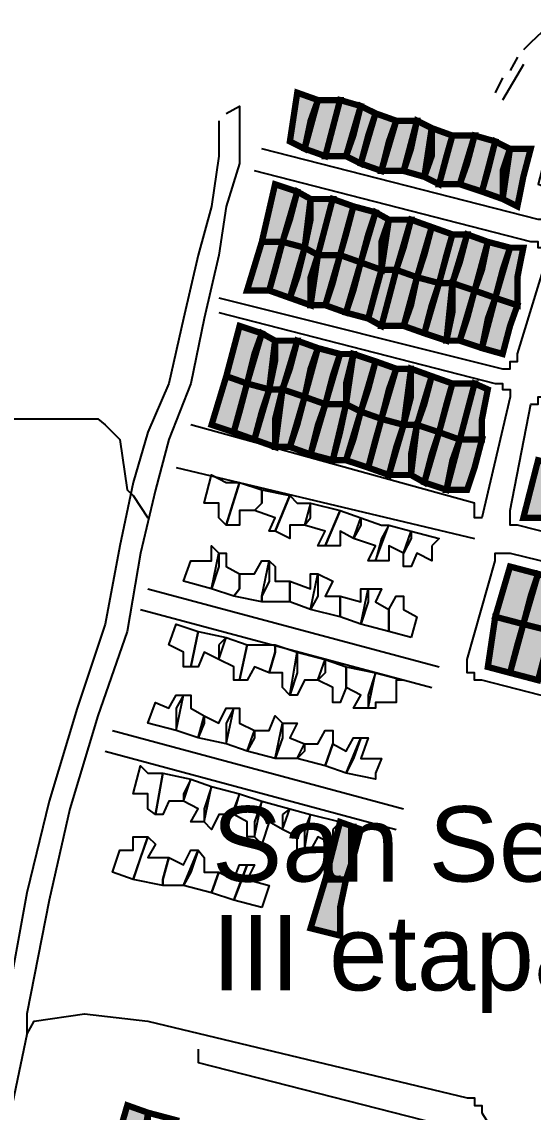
# Model space of a CAD drawing. Header units: millimetres. Extents: x -3588 to 75209, y -3737 to 38254.
# Drawn here: x 18833.8 to 18931.5, y 34328.9 to 34537.4 of the extents above; entities that cross this region are included whole.
import ezdxf

# ---------------------------------------------------------------- set-up
doc = ezdxf.new("R2010")
doc.units = ezdxf.units.MM
for name, color, linetype in [('H', 250, 'Continuous'), ('P', 253, 'Continuous'), ('T', 7, 'Continuous')]:
    doc.layers.add(name, color=color, linetype=linetype)

msp = doc.modelspace()

# ---------------------------------------------------------------- hatches: boundary and pattern name
at = {"layer": 'H', "linetype": 'Continuous'}
for points in [[(18890.65, 34522.453), (18887.818, 34512.85), (18885.001, 34514.259), (18886.409, 34523.861), (18890.65, 34522.453), (18890.65, 34522.453)], [(18894.587, 34522.453), (18891.771, 34511.73), (18887.818, 34512.85), (18890.65, 34522.453), (18894.587, 34522.453), (18894.587, 34522.453)], [(18898.54, 34521.044), (18896.012, 34511.73), (18891.771, 34511.73), (18894.587, 34522.453), (18898.54, 34521.044), (18898.54, 34521.044)], [(18901.373, 34519.62), (18898.54, 34510.306), (18896.012, 34511.73), (18898.54, 34521.044), (18901.373, 34519.62), (18901.373, 34519.62)], [(18905.326, 34518.5), (18902.781, 34508.897), (18898.54, 34510.306), (18901.373, 34519.62), (18905.326, 34518.5), (18905.326, 34518.5)], [(18909.551, 34518.5), (18906.734, 34508.897), (18902.781, 34508.897), (18905.326, 34518.5), (18909.551, 34518.5), (18909.551, 34518.5)], [(18912.095, 34517.091), (18910.975, 34507.489), (18906.734, 34508.897), (18909.551, 34518.5), (18912.095, 34517.091), (18912.095, 34517.091)], [(18916.336, 34515.667), (18913.504, 34506.081), (18910.975, 34507.489), (18912.095, 34517.091), (18916.336, 34515.667), (18916.336, 34515.667)], [(18920.289, 34515.667), (18917.745, 34506.081), (18913.504, 34506.081), (18916.336, 34515.667), (18920.289, 34515.667), (18920.289, 34515.667)], [(18924.514, 34514.259), (18921.698, 34504.945), (18917.745, 34506.081), (18920.289, 34515.667), (18924.514, 34514.259), (18924.514, 34514.259)], [(18927.059, 34512.85), (18925.651, 34503.536), (18921.698, 34504.945), (18924.514, 34514.259), (18927.059, 34512.85), (18927.059, 34512.85)], [(18931.3, 34512.85), (18928.467, 34502.128), (18925.651, 34503.536), (18927.059, 34512.85), (18931.3, 34512.85), (18931.3, 34512.85)], [(18886.409, 34504.945), (18883.865, 34495.342), (18879.64, 34495.342), (18882.457, 34506.081), (18886.409, 34504.945), (18886.409, 34504.945)], [(18889.226, 34503.536), (18887.818, 34493.934), (18883.865, 34495.342), (18886.409, 34504.945), (18889.226, 34503.536), (18889.226, 34503.536)], [(18893.179, 34503.536), (18890.65, 34492.526), (18887.818, 34493.934), (18889.226, 34503.536), (18893.179, 34503.536), (18893.179, 34503.536)], [(18897.42, 34502.128), (18894.587, 34492.526), (18890.65, 34492.526), (18893.179, 34503.536), (18897.42, 34502.128), (18897.42, 34502.128)], [(18901.373, 34500.72), (18898.54, 34491.405), (18894.587, 34492.526), (18897.42, 34502.128), (18901.373, 34500.72), (18901.373, 34500.72)], [(18904.19, 34499.295), (18902.781, 34489.981), (18898.54, 34491.405), (18901.373, 34500.72), (18904.19, 34499.295), (18904.19, 34499.295)], [(18908.142, 34499.295), (18905.326, 34489.981), (18902.781, 34489.981), (18904.19, 34499.295), (18908.142, 34499.295), (18908.142, 34499.295)], [(18912.095, 34498.175), (18909.551, 34488.573), (18905.326, 34489.981), (18908.142, 34499.295), (18912.095, 34498.175), (18912.095, 34498.175)], [(18916.336, 34496.767), (18913.504, 34487.164), (18909.551, 34488.573), (18912.095, 34498.175), (18916.336, 34496.767), (18916.336, 34496.767)], [(18918.865, 34496.767), (18916.336, 34487.164), (18913.504, 34487.164), (18916.336, 34496.767), (18918.865, 34496.767), (18918.865, 34496.767)], [(18923.106, 34495.342), (18920.289, 34485.756), (18916.336, 34487.164), (18918.865, 34496.767), (18923.106, 34495.342), (18923.106, 34495.342)], [(18883.865, 34495.342), (18881.048, 34485.756), (18877.095, 34485.756), (18879.64, 34495.342), (18883.865, 34495.342), (18883.865, 34495.342)], [(18887.818, 34493.934), (18885.001, 34484.62), (18881.048, 34485.756), (18883.865, 34495.342), (18887.818, 34493.934), (18887.818, 34493.934)], [(18890.65, 34492.526), (18889.226, 34483.212), (18885.001, 34484.62), (18887.818, 34493.934), (18890.65, 34492.526), (18890.65, 34492.526)], [(18927.059, 34493.934), (18924.514, 34484.62), (18920.289, 34485.756), (18923.106, 34495.342), (18927.059, 34493.934), (18927.059, 34493.934)], [(18929.876, 34493.934), (18928.467, 34483.212), (18924.514, 34484.62), (18927.059, 34493.934), (18929.876, 34493.934), (18929.876, 34493.934)], [(18894.587, 34492.526), (18891.771, 34483.212), (18889.226, 34483.212), (18890.65, 34492.526), (18894.587, 34492.526), (18894.587, 34492.526)], [(18898.54, 34491.405), (18896.012, 34481.803), (18891.771, 34483.212), (18894.587, 34492.526), (18898.54, 34491.405), (18898.54, 34491.405)], [(18902.781, 34489.981), (18899.965, 34480.395), (18896.012, 34481.803), (18898.54, 34491.405), (18902.781, 34489.981), (18902.781, 34489.981)], [(18905.326, 34489.981), (18902.781, 34478.971), (18899.965, 34480.395), (18902.781, 34489.981), (18905.326, 34489.981), (18905.326, 34489.981)], [(18909.551, 34488.573), (18906.734, 34478.971), (18902.781, 34478.971), (18905.326, 34489.981), (18909.551, 34488.573), (18909.551, 34488.573)], [(18913.504, 34487.164), (18910.975, 34477.85), (18906.734, 34478.971), (18909.551, 34488.573), (18913.504, 34487.164), (18913.504, 34487.164)], [(18916.336, 34487.164), (18914.912, 34476.442), (18910.975, 34477.85), (18913.504, 34487.164), (18916.336, 34487.164), (18916.336, 34487.164)], [(18920.289, 34485.756), (18917.745, 34476.442), (18914.912, 34476.442), (18916.336, 34487.164), (18920.289, 34485.756), (18920.289, 34485.756)], [(18924.514, 34484.62), (18921.698, 34475.018), (18917.745, 34476.442), (18920.289, 34485.756), (18924.514, 34484.62), (18924.514, 34484.62)], [(18928.467, 34483.212), (18925.651, 34473.609), (18921.698, 34475.018), (18924.514, 34484.62), (18928.467, 34483.212), (18928.467, 34483.212)], [(18879.64, 34477.85), (18877.095, 34468.248), (18872.854, 34469.656), (18875.687, 34478.971), (18879.64, 34477.85), (18879.64, 34477.85)], [(18882.457, 34476.442), (18881.048, 34466.84), (18877.095, 34468.248), (18879.64, 34477.85), (18882.457, 34476.442), (18882.457, 34476.442)], [(18886.409, 34476.442), (18883.865, 34466.84), (18881.048, 34466.84), (18882.457, 34476.442), (18886.409, 34476.442), (18886.409, 34476.442)], [(18890.65, 34475.018), (18887.818, 34465.431), (18883.865, 34466.84), (18886.409, 34476.442), (18890.65, 34475.018), (18890.65, 34475.018)], [(18894.587, 34473.609), (18891.771, 34464.295), (18887.818, 34465.431), (18890.65, 34475.018), (18894.587, 34473.609), (18894.587, 34473.609)], [(18897.42, 34473.609), (18896.012, 34464.295), (18891.771, 34464.295), (18894.587, 34473.609), (18897.42, 34473.609), (18897.42, 34473.609)], [(18901.373, 34472.201), (18898.54, 34462.887), (18896.012, 34464.295), (18897.42, 34473.609), (18901.373, 34472.201), (18901.373, 34472.201)], [(18905.326, 34471.081), (18902.781, 34461.478), (18898.54, 34462.887), (18901.373, 34472.201), (18905.326, 34471.081), (18905.326, 34471.081)], [(18908.142, 34471.081), (18906.734, 34460.07), (18902.781, 34461.478), (18905.326, 34471.081), (18908.142, 34471.081), (18908.142, 34471.081)], [(18912.095, 34469.656), (18909.551, 34460.07), (18906.734, 34460.07), (18908.142, 34471.081), (18912.095, 34469.656), (18912.095, 34469.656)], [(18877.095, 34468.248), (18874.263, 34458.646), (18870.326, 34460.07), (18872.854, 34469.656), (18877.095, 34468.248), (18877.095, 34468.248)], [(18916.336, 34468.248), (18913.504, 34458.646), (18909.551, 34460.07), (18912.095, 34469.656), (18916.336, 34468.248), (18916.336, 34468.248)], [(18881.048, 34466.84), (18878.216, 34457.526), (18874.263, 34458.646), (18877.095, 34468.248), (18881.048, 34466.84), (18881.048, 34466.84)], [(18883.865, 34466.84), (18882.457, 34456.117), (18878.216, 34457.526), (18881.048, 34466.84), (18883.865, 34466.84), (18883.865, 34466.84)], [(18887.818, 34465.431), (18885.001, 34456.117), (18882.457, 34456.117), (18883.865, 34466.84), (18887.818, 34465.431), (18887.818, 34465.431)], [(18920.289, 34468.248), (18917.745, 34457.526), (18913.504, 34458.646), (18916.336, 34468.248), (18920.289, 34468.248), (18920.289, 34468.248)], [(18923.106, 34466.84), (18921.698, 34457.526), (18917.745, 34457.526), (18920.289, 34468.248), (18923.106, 34466.84), (18923.106, 34466.84)], [(18891.771, 34464.295), (18889.226, 34454.693), (18885.001, 34456.117), (18887.818, 34465.431), (18891.771, 34464.295), (18891.771, 34464.295)], [(18896.012, 34464.295), (18893.179, 34453.285), (18889.226, 34454.693), (18891.771, 34464.295), (18896.012, 34464.295), (18896.012, 34464.295)], [(18898.54, 34462.887), (18896.012, 34453.285), (18893.179, 34453.285), (18896.012, 34464.295), (18898.54, 34462.887), (18898.54, 34462.887)], [(18902.781, 34461.478), (18899.965, 34451.876), (18896.012, 34453.285), (18898.54, 34462.887), (18902.781, 34461.478), (18902.781, 34461.478)], [(18906.734, 34460.07), (18904.19, 34450.756), (18899.965, 34451.876), (18902.781, 34461.478), (18906.734, 34460.07), (18906.734, 34460.07)], [(18909.551, 34460.07), (18908.142, 34450.756), (18904.19, 34450.756), (18906.734, 34460.07), (18909.551, 34460.07), (18909.551, 34460.07)], [(18913.504, 34458.646), (18910.975, 34449.332), (18908.142, 34450.756), (18909.551, 34460.07), (18913.504, 34458.646), (18913.504, 34458.646)], [(18917.745, 34457.526), (18914.912, 34447.923), (18910.975, 34449.332), (18913.504, 34458.646), (18917.745, 34457.526), (18917.745, 34457.526)], [(18921.698, 34457.526), (18918.865, 34447.923), (18914.912, 34447.923), (18917.745, 34457.526), (18921.698, 34457.526), (18921.698, 34457.526)], [(18938.069, 34451.876), (18935.237, 34442.562), (18929.876, 34442.562), (18932.42, 34453.285), (18938.069, 34451.876), (18938.069, 34451.876)], [(18932.42, 34431.552), (18929.876, 34422.237), (18924.514, 34423.646), (18927.059, 34432.96), (18932.42, 34431.552), (18932.42, 34431.552)], [(18936.661, 34430.431), (18935.237, 34420.829), (18929.876, 34422.237), (18932.42, 34431.552), (18936.661, 34430.431), (18936.661, 34430.431)], [(18929.876, 34422.237), (18927.059, 34412.635), (18923.106, 34414.043), (18924.514, 34423.646), (18929.876, 34422.237), (18929.876, 34422.237)], [(18935.237, 34420.829), (18932.42, 34411.227), (18927.059, 34412.635), (18929.876, 34422.237), (18935.237, 34420.829), (18935.237, 34420.829)], [(18898.54, 34382.996), (18896.012, 34373.394), (18891.771, 34373.394), (18894.587, 34384.133), (18898.54, 34382.996), (18898.54, 34382.996)], [(18896.012, 34373.394), (18894.587, 34362.672), (18889.226, 34363.808), (18891.771, 34373.394), (18896.012, 34373.394), (18896.012, 34373.394)], [(18857.891, 34328.808), (18856.771, 34319.205), (18851.121, 34320.614), (18853.938, 34329.928), (18857.891, 34328.808), (18857.891, 34328.808)]]:
    msp.add_hatch(color=256, dxfattribs=at).paths.add_polyline_path(points)

# ---------------------------------------------------------------- linework, layer by layer
at = {"layer": 'P'}
for points in [[(18935.237, 34537.416), (18931.012, 34533.463), (18929.603, 34532.055)], [(18929.603, 34529.222), (18925.651, 34522.453)], [(18928.467, 34530.631), (18927.059, 34528.102)], [(18925.651, 34526.678), (18924.242, 34523.861)], [(18872.854, 34519.908), (18875.399, 34521.316), (18875.399, 34517.091), (18875.399, 34510.306), (18872.854, 34502.128), (18871.446, 34492.814), (18868.629, 34480.667), (18866.085, 34468.248), (18861.844, 34457.526), (18859.315, 34447.923), (18856.482, 34435.793), (18853.938, 34420.829), (18848.305, 34404.729), (18842.943, 34386.949), (18838.99, 34369.457), (18834.749, 34347.708), (18834.749, 34343.755)], [(18871.446, 34518.5), (18871.446, 34517.091), (18871.446, 34511.73), (18870.038, 34502.128), (18867.493, 34492.814), (18864.676, 34480.667), (18861.844, 34468.248), (18857.891, 34458.934), (18855.074, 34449.332), (18852.53, 34437.201), (18849.713, 34422.237), (18844.352, 34406.154), (18838.99, 34388.358), (18834.749, 34370.865), (18830.797, 34349.132), (18826.844, 34325.975), (18822.619, 34309.891), (18822.619, 34308.483)], [(18933.828, 34511.73), (18932.42, 34506.353), (18936.373, 34504.945), (18936.373, 34502.128), (18936.373, 34500.992), (18935.237, 34500.992), (18935.237, 34499.583), (18933.828, 34499.583), (18932.42, 34499.583), (18879.64, 34513.138)], [(18871.446, 34484.62), (18925.651, 34471.081), (18927.059, 34471.081), (18927.059, 34472.489), (18928.467, 34472.489), (18928.467, 34473.897), (18933.828, 34491.405), (18933.828, 34492.814), (18933.828, 34494.222), (18932.42, 34494.222), (18932.42, 34495.342), (18931.012, 34495.342), (18878.216, 34508.897)], [(18871.446, 34481.803), (18924.242, 34468.248), (18925.651, 34468.248), (18925.651, 34467.128), (18927.059, 34467.128), (18927.059, 34465.703), (18921.698, 34442.562), (18920.289, 34442.562), (18920.289, 34443.97), (18920.289, 34445.379), (18866.085, 34460.342)], [(19040.813, 34412.923), (19039.405, 34412.923), (18928.467, 34441.154), (18927.059, 34441.154), (18927.059, 34442.562), (18927.059, 34443.97), (18931.012, 34464.295), (18932.42, 34464.295), (18932.42, 34465.703), (18933.828, 34465.703), (18935.237, 34465.703), (19046.19, 34438.609), (19046.19, 34437.201), (19047.599, 34437.201), (19049.007, 34435.793), (19049.007, 34434.368), (19043.646, 34415.468), (19043.646, 34414.043), (19042.238, 34414.043), (19042.238, 34412.923), (19040.813, 34412.923)], [(18805.111, 34464.295), (18817.241, 34462.887), (18827.98, 34461.478), (18848.305, 34461.478), (18849.713, 34460.342), (18852.53, 34457.526), (18853.938, 34447.923), (18855.074, 34446.803), (18857.891, 34442.562)], [(18863.268, 34452.164), (18920.289, 34438.609)], [(18872.854, 34449.332), (18875.399, 34449.332), (18872.854, 34441.154), (18871.446, 34442.562), (18871.446, 34445.379), (18868.629, 34445.379), (18870.038, 34450.756), (18872.854, 34449.332)], [(18879.64, 34445.379), (18878.216, 34443.97), (18875.399, 34443.97), (18875.399, 34441.154), (18872.854, 34441.154), (18875.399, 34449.332), (18879.64, 34447.923), (18879.64, 34445.379)], [(18879.64, 34445.379), (18879.64, 34447.923), (18885.001, 34446.803), (18882.168, 34440.017), (18881.048, 34440.017), (18882.168, 34442.562), (18878.216, 34443.97), (18879.64, 34445.379)], [(18886.409, 34445.379), (18888.954, 34445.379), (18887.818, 34441.154), (18885.001, 34441.154), (18885.001, 34438.609), (18882.168, 34440.017), (18885.001, 34446.803), (18886.409, 34445.379)], [(18888.954, 34442.562), (18888.954, 34445.379), (18894.587, 34443.97), (18891.771, 34437.201), (18890.362, 34437.201), (18891.771, 34440.017), (18887.818, 34441.154), (18888.954, 34442.562)], [(18898.54, 34441.154), (18897.132, 34438.609), (18894.587, 34440.017), (18894.587, 34437.201), (18891.771, 34437.201), (18894.587, 34443.97), (18898.54, 34442.562), (18898.54, 34441.154)], [(18902.493, 34438.609), (18901.373, 34434.368), (18899.965, 34434.368), (18901.373, 34437.201), (18897.132, 34438.609), (18898.54, 34442.562), (18902.493, 34441.154), (18903.917, 34441.154), (18902.493, 34438.609)], [(18908.142, 34438.609), (18906.734, 34435.793), (18903.917, 34437.201), (18903.917, 34434.368), (18901.373, 34434.368), (18903.917, 34441.154), (18908.142, 34440.017), (18908.142, 34438.609)], [(18912.095, 34437.201), (18912.095, 34434.368), (18909.279, 34435.793), (18908.142, 34433.248), (18906.734, 34433.248), (18906.734, 34435.793), (18908.142, 34440.017), (18913.504, 34438.609), (18912.095, 34437.201)], [(18871.446, 34433.248), (18870.038, 34429.007), (18864.676, 34430.431), (18866.085, 34434.368), (18870.038, 34434.368), (18870.038, 34437.201), (18871.446, 34435.793), (18871.446, 34433.248)], [(18874.263, 34427.599), (18870.038, 34429.007), (18871.446, 34435.793), (18872.854, 34435.793), (18872.854, 34433.248), (18875.399, 34431.84), (18875.399, 34429.007), (18874.263, 34427.599)], [(18982.672, 34422.237), (19037.997, 34407.274), (19039.405, 34407.274), (19040.813, 34407.274), (19040.813, 34406.154), (19040.813, 34404.729), (19036.86, 34385.829), (19035.452, 34385.829), (19035.452, 34384.405), (19034.044, 34384.405), (19034.044, 34382.996), (19032.635, 34382.996), (18921.698, 34411.515), (18920.289, 34411.515), (18920.289, 34412.923), (18918.865, 34412.923), (18918.865, 34414.043), (18918.865, 34415.468), (18924.242, 34434.368), (18924.242, 34435.793), (18925.651, 34435.793), (18927.059, 34435.793), (18982.672, 34422.237)], [(18881.048, 34430.431), (18879.64, 34427.599), (18879.64, 34426.478), (18874.263, 34427.599), (18875.399, 34429.007), (18875.399, 34431.84), (18878.216, 34431.84), (18879.64, 34434.368), (18881.048, 34434.368), (18881.048, 34430.431)], [(18885.001, 34426.478), (18879.64, 34426.478), (18879.64, 34427.599), (18881.048, 34434.368), (18882.168, 34433.248), (18882.168, 34430.431), (18885.001, 34430.431), (18885.001, 34426.478)], [(18890.362, 34427.599), (18888.954, 34425.054), (18885.001, 34426.478), (18885.001, 34430.431), (18888.954, 34429.007), (18888.954, 34431.84), (18890.362, 34431.84), (18890.362, 34427.599)], [(18894.587, 34423.646), (18888.954, 34425.054), (18890.362, 34431.84), (18893.179, 34430.431), (18891.771, 34427.599), (18894.587, 34427.599), (18894.587, 34423.646)], [(18857.891, 34429.007), (18913.504, 34414.043)], [(18899.965, 34426.478), (18898.54, 34422.237), (18894.587, 34423.646), (18894.587, 34427.599), (18898.54, 34426.478), (18898.54, 34429.007), (18899.965, 34429.007), (18899.965, 34426.478)], [(18903.917, 34420.829), (18898.54, 34422.237), (18899.965, 34429.007), (18902.493, 34429.007), (18901.373, 34426.478), (18903.917, 34425.054), (18903.917, 34420.829)], [(18908.142, 34419.693), (18903.917, 34420.829), (18903.917, 34425.054), (18905.326, 34427.599), (18906.734, 34427.599), (18906.734, 34425.054), (18909.279, 34423.646), (18908.142, 34419.693)], [(18856.482, 34425.054), (18912.095, 34410.107)], [(18867.493, 34420.829), (18866.085, 34414.043), (18864.676, 34414.043), (18864.676, 34416.876), (18861.844, 34418.284), (18863.268, 34422.237), (18867.493, 34420.829)], [(18871.446, 34418.284), (18871.446, 34415.468), (18868.629, 34416.876), (18867.493, 34414.043), (18866.085, 34414.043), (18867.493, 34420.829), (18872.854, 34419.693), (18871.446, 34418.284)], [(18876.807, 34418.284), (18875.399, 34411.515), (18874.263, 34411.515), (18874.263, 34414.043), (18871.446, 34415.468), (18872.854, 34419.693), (18876.807, 34418.284)], [(18882.168, 34416.876), (18881.048, 34412.923), (18878.216, 34414.043), (18876.807, 34411.515), (18875.399, 34411.515), (18876.807, 34418.284), (18882.168, 34418.284), (18882.168, 34416.876)], [(18886.409, 34412.923), (18885.001, 34408.682), (18883.593, 34410.107), (18883.593, 34412.923), (18881.048, 34412.923), (18882.168, 34416.876), (18882.168, 34418.284), (18886.409, 34416.876), (18886.409, 34412.923)], [(18891.771, 34412.923), (18890.362, 34411.515), (18887.818, 34411.515), (18886.409, 34408.682), (18885.001, 34408.682), (18886.409, 34416.876), (18891.771, 34415.468), (18891.771, 34412.923)], [(18895.724, 34410.107), (18894.587, 34407.274), (18893.179, 34407.274), (18893.179, 34410.107), (18890.362, 34411.515), (18891.771, 34415.468), (18895.724, 34414.043), (18895.724, 34410.107)], [(18899.965, 34408.682), (18899.965, 34406.154), (18897.132, 34406.154), (18898.54, 34408.682), (18895.724, 34410.107), (18895.724, 34414.043), (18901.373, 34412.923), (18899.965, 34408.682)], [(18905.326, 34410.107), (18905.326, 34407.274), (18901.373, 34407.274), (18901.373, 34406.154), (18899.965, 34406.154), (18901.373, 34412.923), (18906.734, 34411.515), (18905.326, 34411.515), (18905.326, 34410.107)], [(18863.268, 34406.154), (18863.268, 34401.913), (18857.891, 34403.321), (18859.315, 34407.274), (18861.844, 34406.154), (18863.268, 34408.682), (18864.676, 34408.682), (18863.268, 34406.154)], [(18868.629, 34403.321), (18867.493, 34400.504), (18863.268, 34401.913), (18864.676, 34408.682), (18866.085, 34408.682), (18866.085, 34406.154), (18868.629, 34404.729), (18868.629, 34403.321)], [(18872.854, 34403.321), (18872.854, 34399.368), (18867.493, 34400.504), (18868.629, 34404.729), (18871.446, 34403.321), (18872.854, 34406.154), (18874.263, 34406.154), (18872.854, 34403.321)], [(18878.216, 34400.504), (18876.807, 34397.96), (18872.854, 34399.368), (18874.263, 34406.154), (18875.399, 34406.154), (18875.399, 34403.321), (18878.216, 34401.913), (18878.216, 34400.504)], [(18883.593, 34400.504), (18882.168, 34396.551), (18876.807, 34397.96), (18878.216, 34401.913), (18881.048, 34401.913), (18882.168, 34404.729), (18883.593, 34403.321), (18883.593, 34400.504)], [(18851.121, 34401.913), (18906.734, 34386.949)], [(18887.818, 34397.96), (18886.409, 34396.551), (18882.168, 34396.551), (18883.593, 34403.321), (18886.409, 34403.321), (18885.001, 34400.504), (18887.818, 34399.368), (18887.818, 34397.96)], [(18893.179, 34400.504), (18893.179, 34399.368), (18891.771, 34395.143), (18886.409, 34396.551), (18887.818, 34399.368), (18890.362, 34399.368), (18891.771, 34401.913), (18893.179, 34401.913), (18893.179, 34400.504)], [(18897.132, 34396.551), (18895.724, 34393.719), (18891.771, 34395.143), (18893.179, 34399.368), (18895.724, 34397.96), (18897.132, 34400.504), (18898.54, 34400.504), (18897.132, 34396.551)], [(18901.373, 34393.719), (18901.373, 34392.598), (18895.724, 34393.719), (18898.54, 34400.504), (18899.965, 34400.504), (18898.54, 34396.551), (18902.493, 34396.551), (18901.373, 34393.719)], [(18849.713, 34397.96), (18905.326, 34382.996)], [(18857.891, 34393.719), (18860.723, 34393.719), (18859.315, 34385.829), (18857.891, 34386.949), (18857.891, 34389.782), (18855.074, 34389.782), (18856.482, 34395.143), (18857.891, 34393.719)], [(18864.676, 34389.782), (18864.676, 34388.358), (18861.844, 34388.358), (18860.723, 34385.829), (18859.315, 34385.829), (18860.723, 34393.719), (18866.085, 34392.598), (18864.676, 34389.782)], [(18868.629, 34386.949), (18868.629, 34384.405), (18866.085, 34384.405), (18867.493, 34386.949), (18864.676, 34388.358), (18866.085, 34392.598), (18870.038, 34391.19), (18868.629, 34386.949)], [(18874.263, 34386.949), (18874.263, 34385.829), (18871.446, 34385.829), (18870.038, 34382.996), (18868.629, 34384.405), (18870.038, 34391.19), (18875.399, 34389.782), (18874.263, 34386.949)], [(18878.216, 34384.405), (18878.216, 34381.588), (18876.807, 34381.588), (18876.807, 34384.405), (18874.263, 34385.829), (18875.399, 34389.782), (18879.64, 34388.358), (18878.216, 34384.405)], [(18883.593, 34385.829), (18883.593, 34382.996), (18881.048, 34384.405), (18879.64, 34380.18), (18878.216, 34381.588), (18879.64, 34388.358), (18885.001, 34386.949), (18883.593, 34385.829)], [(18887.818, 34382.996), (18887.818, 34379.043), (18886.409, 34379.043), (18886.409, 34381.588), (18883.593, 34382.996), (18885.001, 34386.949), (18888.954, 34385.829), (18887.818, 34382.996)], [(18893.179, 34382.996), (18893.179, 34380.18), (18890.362, 34381.588), (18888.954, 34379.043), (18887.818, 34379.043), (18888.954, 34385.829), (18894.587, 34384.405), (18893.179, 34382.996)], [(18856.482, 34377.635), (18855.074, 34373.394), (18851.121, 34374.818), (18852.53, 34379.043), (18855.074, 34379.043), (18855.074, 34381.588), (18857.891, 34381.588), (18856.482, 34377.635)], [(18860.723, 34373.394), (18860.723, 34372.274), (18855.074, 34373.394), (18857.891, 34381.588), (18859.315, 34380.18), (18857.891, 34377.635), (18861.844, 34377.635), (18860.723, 34373.394)], [(18866.085, 34374.818), (18864.676, 34372.274), (18860.723, 34372.274), (18860.723, 34373.394), (18861.844, 34377.635), (18864.676, 34376.227), (18866.085, 34379.043), (18867.493, 34379.043), (18866.085, 34374.818)], [(18870.038, 34370.865), (18864.676, 34372.274), (18867.493, 34379.043), (18868.629, 34377.635), (18868.629, 34374.818), (18871.446, 34374.818), (18870.038, 34370.865)], [(18875.399, 34372.274), (18874.263, 34369.457), (18870.038, 34370.865), (18871.446, 34374.818), (18874.263, 34373.394), (18875.399, 34376.227), (18876.807, 34376.227), (18875.399, 34372.274)], [(18879.64, 34368.033), (18874.263, 34369.457), (18876.807, 34376.227), (18878.216, 34376.227), (18876.807, 34373.394), (18881.048, 34372.274), (18879.64, 34368.033)], [(18834.749, 34343.755), (18836.158, 34346.3), (18845.76, 34347.708), (18857.891, 34346.3), (18918.865, 34331.624), (18920.289, 34331.624), (18920.289, 34330.216), (18921.698, 34330.216), (18921.698, 34328.808), (18936.373, 34305.65)], [(18834.749, 34343.755), (18836.158, 34346.3), (18845.76, 34347.708), (18857.891, 34346.3), (18918.865, 34331.624), (18920.289, 34331.624), (18920.289, 34330.216), (18921.698, 34330.216), (18921.698, 34328.808), (18936.373, 34305.65)], [(18834.749, 34343.755), (18830.797, 34324.855), (18826.844, 34312.42)], [(18867.493, 34340.939), (18867.493, 34338.394), (18916.048, 34325.975), (18917.457, 34325.975), (18917.457, 34324.855), (18918.865, 34324.855), (18920.289, 34324.855), (18920.289, 34323.43), (18921.698, 34322.022), (18945.975, 34284.205)]]:
    msp.add_lwpolyline(points, dxfattribs=at)
at = {"layer": 'P', "const_width": 1.2}
for points in [[(18888.954, 34518.5), (18887.818, 34513.138), (18885.001, 34514.547), (18886.409, 34523.861), (18890.362, 34522.453), (18888.954, 34518.5)], [(18893.179, 34517.091), (18891.771, 34511.73), (18887.818, 34513.138), (18890.362, 34522.453), (18894.587, 34522.453), (18893.179, 34517.091)], [(18897.132, 34515.667), (18895.724, 34511.73), (18891.771, 34511.73), (18894.587, 34522.453), (18898.54, 34521.316), (18897.132, 34515.667)], [(18899.965, 34515.667), (18898.54, 34510.306), (18895.724, 34511.73), (18898.54, 34521.316), (18901.373, 34519.908), (18899.965, 34515.667)], [(18903.917, 34514.547), (18902.493, 34508.897), (18898.54, 34510.306), (18901.373, 34519.908), (18905.326, 34518.5), (18903.917, 34514.547)], [(18908.142, 34513.138), (18906.734, 34508.897), (18902.493, 34508.897), (18905.326, 34518.5), (18909.279, 34518.5), (18908.142, 34513.138)], [(18912.095, 34511.73), (18910.687, 34507.777), (18906.734, 34508.897), (18909.279, 34518.5), (18912.095, 34517.091), (18912.095, 34511.73)], [(18914.912, 34511.73), (18913.504, 34506.353), (18910.687, 34507.777), (18912.095, 34517.091), (18916.048, 34515.667), (18914.912, 34511.73)], [(18918.865, 34510.306), (18917.457, 34506.353), (18913.504, 34506.353), (18916.048, 34515.667), (18920.289, 34515.667), (18918.865, 34510.306)], [(18922.818, 34508.897), (18921.698, 34504.945), (18917.457, 34506.353), (18920.289, 34515.667), (18924.242, 34514.547), (18922.818, 34508.897)], [(18925.651, 34508.897), (18925.651, 34503.536), (18921.698, 34504.945), (18924.242, 34514.547), (18927.059, 34513.138), (18925.651, 34508.897)], [(18929.603, 34507.777), (18928.467, 34502.128), (18925.651, 34503.536), (18927.059, 34513.138), (18931.012, 34513.138), (18929.603, 34507.777)], [(18885.001, 34499.583), (18883.593, 34495.342), (18879.64, 34495.342), (18882.168, 34506.353), (18886.409, 34504.945), (18885.001, 34499.583)], [(18888.954, 34499.583), (18887.818, 34494.222), (18883.593, 34495.342), (18886.409, 34504.945), (18888.954, 34503.536), (18888.954, 34499.583)], [(18891.771, 34498.175), (18890.362, 34492.814), (18887.818, 34494.222), (18888.954, 34503.536), (18893.179, 34503.536), (18891.771, 34498.175)], [(18895.724, 34496.767), (18894.587, 34492.814), (18890.362, 34492.814), (18893.179, 34503.536), (18897.132, 34502.128), (18895.724, 34496.767)], [(18899.965, 34496.767), (18898.54, 34491.405), (18894.587, 34492.814), (18897.132, 34502.128), (18901.373, 34500.992), (18899.965, 34496.767)], [(18902.493, 34495.342), (18902.493, 34489.981), (18898.54, 34491.405), (18901.373, 34500.992), (18903.917, 34499.583), (18902.493, 34495.342)], [(18906.734, 34494.222), (18905.326, 34489.981), (18902.493, 34489.981), (18903.917, 34499.583), (18908.142, 34499.583), (18906.734, 34494.222)], [(18910.687, 34492.814), (18909.279, 34488.573), (18905.326, 34489.981), (18908.142, 34499.583), (18912.095, 34498.175), (18910.687, 34492.814)], [(18914.912, 34492.814), (18913.504, 34487.452), (18909.279, 34488.573), (18912.095, 34498.175), (18916.048, 34496.767), (18914.912, 34492.814)], [(18882.168, 34489.981), (18881.048, 34486.028), (18876.807, 34486.028), (18879.64, 34495.342), (18883.593, 34495.342), (18882.168, 34489.981)], [(18886.409, 34488.573), (18885.001, 34484.62), (18881.048, 34486.028), (18883.593, 34495.342), (18887.818, 34494.222), (18886.409, 34488.573)], [(18917.457, 34491.405), (18916.048, 34487.452), (18913.504, 34487.452), (18916.048, 34496.767), (18918.865, 34496.767), (18917.457, 34491.405)], [(18921.698, 34489.981), (18920.289, 34486.028), (18916.048, 34487.452), (18918.865, 34496.767), (18922.818, 34495.342), (18921.698, 34489.981)], [(18925.651, 34489.981), (18924.242, 34484.62), (18920.289, 34486.028), (18922.818, 34495.342), (18927.059, 34494.222), (18925.651, 34489.981)], [(18888.954, 34488.573), (18888.954, 34483.212), (18885.001, 34484.62), (18887.818, 34494.222), (18890.362, 34492.814), (18888.954, 34488.573)], [(18897.132, 34486.028), (18895.724, 34481.803), (18891.771, 34483.212), (18894.587, 34492.814), (18898.54, 34491.405), (18897.132, 34486.028)], [(18928.467, 34488.573), (18928.467, 34483.212), (18924.242, 34484.62), (18927.059, 34494.222), (18929.603, 34494.222), (18928.467, 34488.573)], [(18893.179, 34487.452), (18891.771, 34483.212), (18888.954, 34483.212), (18890.362, 34492.814), (18894.587, 34492.814), (18893.179, 34487.452)], [(18901.373, 34486.028), (18899.965, 34480.667), (18895.724, 34481.803), (18898.54, 34491.405), (18902.493, 34489.981), (18901.373, 34486.028)], [(18903.917, 34484.62), (18902.493, 34479.259), (18899.965, 34480.667), (18902.493, 34489.981), (18905.326, 34489.981), (18903.917, 34484.62)], [(18908.142, 34483.212), (18906.734, 34479.259), (18902.493, 34479.259), (18905.326, 34489.981), (18909.279, 34488.573), (18908.142, 34483.212)], [(18912.095, 34483.212), (18910.687, 34477.85), (18906.734, 34479.259), (18909.279, 34488.573), (18913.504, 34487.452), (18912.095, 34483.212)], [(18916.048, 34481.803), (18914.912, 34476.442), (18910.687, 34477.85), (18913.504, 34487.452), (18916.048, 34487.452), (18916.048, 34481.803)], [(18918.865, 34480.667), (18917.457, 34476.442), (18914.912, 34476.442), (18916.048, 34487.452), (18920.289, 34486.028), (18918.865, 34480.667)], [(18922.818, 34480.667), (18921.698, 34475.018), (18917.457, 34476.442), (18920.289, 34486.028), (18924.242, 34484.62), (18922.818, 34480.667)], [(18927.059, 34479.259), (18925.651, 34473.897), (18921.698, 34475.018), (18924.242, 34484.62), (18928.467, 34483.212), (18927.059, 34479.259)], [(18878.216, 34473.897), (18876.807, 34468.248), (18872.854, 34469.656), (18875.399, 34479.259), (18879.64, 34477.85), (18878.216, 34473.897)], [(18882.168, 34472.489), (18881.048, 34467.128), (18876.807, 34468.248), (18879.64, 34477.85), (18882.168, 34476.442), (18882.168, 34472.489)], [(18885.001, 34471.081), (18883.593, 34467.128), (18881.048, 34467.128), (18882.168, 34476.442), (18886.409, 34476.442), (18885.001, 34471.081)], [(18888.954, 34471.081), (18887.818, 34465.703), (18883.593, 34467.128), (18886.409, 34476.442), (18890.362, 34475.018), (18888.954, 34471.081)], [(18893.179, 34469.656), (18891.771, 34464.295), (18887.818, 34465.703), (18890.362, 34475.018), (18894.587, 34473.897), (18893.179, 34469.656)], [(18895.724, 34468.248), (18895.724, 34464.295), (18891.771, 34464.295), (18894.587, 34473.897), (18897.132, 34473.897), (18895.724, 34468.248)], [(18899.965, 34467.128), (18898.54, 34462.887), (18895.724, 34464.295), (18897.132, 34473.897), (18901.373, 34472.489), (18899.965, 34467.128)], [(18903.917, 34467.128), (18902.493, 34461.478), (18898.54, 34462.887), (18901.373, 34472.489), (18905.326, 34471.081), (18903.917, 34467.128)], [(18908.142, 34465.703), (18906.734, 34460.342), (18902.493, 34461.478), (18905.326, 34471.081), (18908.142, 34471.081), (18908.142, 34465.703)], [(18910.687, 34464.295), (18909.279, 34460.342), (18906.734, 34460.342), (18908.142, 34471.081), (18912.095, 34469.656), (18910.687, 34464.295)], [(18875.399, 34462.887), (18874.263, 34458.934), (18870.038, 34460.342), (18872.854, 34469.656), (18876.807, 34468.248), (18875.399, 34462.887)], [(18879.64, 34462.887), (18878.216, 34457.526), (18874.263, 34458.934), (18876.807, 34468.248), (18881.048, 34467.128), (18879.64, 34462.887)], [(18914.912, 34464.295), (18913.504, 34458.934), (18909.279, 34460.342), (18912.095, 34469.656), (18916.048, 34468.248), (18914.912, 34464.295)], [(18918.865, 34462.887), (18917.457, 34457.526), (18913.504, 34458.934), (18916.048, 34468.248), (18920.289, 34468.248), (18918.865, 34462.887)], [(18921.698, 34461.478), (18921.698, 34457.526), (18917.457, 34457.526), (18920.289, 34468.248), (18922.818, 34467.128), (18921.698, 34461.478)], [(18882.168, 34461.478), (18882.168, 34456.117), (18878.216, 34457.526), (18881.048, 34467.128), (18883.593, 34467.128), (18882.168, 34461.478)], [(18886.409, 34460.342), (18885.001, 34456.117), (18882.168, 34456.117), (18883.593, 34467.128), (18887.818, 34465.703), (18886.409, 34460.342)], [(18890.362, 34460.342), (18888.954, 34454.693), (18885.001, 34456.117), (18887.818, 34465.703), (18891.771, 34464.295), (18890.362, 34460.342)], [(18894.587, 34458.934), (18893.179, 34453.573), (18888.954, 34454.693), (18891.771, 34464.295), (18895.724, 34464.295), (18894.587, 34458.934)], [(18897.132, 34457.526), (18895.724, 34453.573), (18893.179, 34453.573), (18895.724, 34464.295), (18898.54, 34462.887), (18897.132, 34457.526)], [(18901.373, 34457.526), (18899.965, 34452.164), (18895.724, 34453.573), (18898.54, 34462.887), (18902.493, 34461.478), (18901.373, 34457.526)], [(18905.326, 34456.117), (18903.917, 34450.756), (18899.965, 34452.164), (18902.493, 34461.478), (18906.734, 34460.342), (18905.326, 34456.117)], [(18908.142, 34454.693), (18908.142, 34450.756), (18903.917, 34450.756), (18906.734, 34460.342), (18909.279, 34460.342), (18908.142, 34454.693)], [(18912.095, 34454.693), (18910.687, 34449.332), (18908.142, 34450.756), (18909.279, 34460.342), (18913.504, 34458.934), (18912.095, 34454.693)], [(18916.048, 34453.573), (18914.912, 34447.923), (18910.687, 34449.332), (18913.504, 34458.934), (18917.457, 34457.526), (18916.048, 34453.573)], [(18920.289, 34452.164), (18918.865, 34447.923), (18914.912, 34447.923), (18917.457, 34457.526), (18921.698, 34457.526), (18920.289, 34452.164)], [(18936.373, 34446.803), (18935.237, 34442.562), (18929.603, 34442.562), (18932.42, 34453.573), (18937.781, 34452.164), (18936.373, 34446.803)], [(18931.012, 34427.599), (18929.603, 34422.237), (18924.242, 34423.646), (18927.059, 34433.248), (18932.42, 34431.84), (18931.012, 34427.599)], [(18936.373, 34426.478), (18935.237, 34420.829), (18929.603, 34422.237), (18932.42, 34431.84), (18936.373, 34430.431), (18936.373, 34426.478)], [(18928.467, 34418.284), (18927.059, 34412.923), (18922.818, 34414.043), (18924.242, 34423.646), (18929.603, 34422.237), (18928.467, 34418.284)], [(18933.828, 34416.876), (18932.42, 34411.515), (18927.059, 34412.923), (18929.603, 34422.237), (18935.237, 34420.829), (18933.828, 34416.876)], [(18897.132, 34377.635), (18895.724, 34373.394), (18891.771, 34373.394), (18894.587, 34384.405), (18898.54, 34382.996), (18897.132, 34377.635)], [(18894.587, 34368.033), (18894.587, 34362.672), (18888.954, 34364.08), (18891.771, 34373.394), (18895.724, 34373.394), (18894.587, 34368.033)], [(18857.891, 34323.43), (18856.482, 34319.205), (18851.121, 34320.614), (18853.938, 34330.216), (18857.891, 34328.808), (18857.891, 34323.43)], [(18861.844, 34322.022), (18860.723, 34318.069), (18856.482, 34319.205), (18857.891, 34328.808), (18863.268, 34327.383), (18861.844, 34322.022)]]:
    msp.add_lwpolyline(points, dxfattribs=at)

# ---------------------------------------------------------------- texts
at = {"layer": 'T', "char_height": 14.40334, "attachment_point": 1}
for s, insert in [('{\\fArial|b0|i0|c0|p18;San Sebastián}', (18870.118, 34387.413)), ('{\\fArial|b0|i0|c0|p18;III etapa}', (18870.118, 34366.608))]:
    msp.add_mtext(s, dxfattribs=dict(at, insert=insert))

doc.saveas('drawing.dxf')
